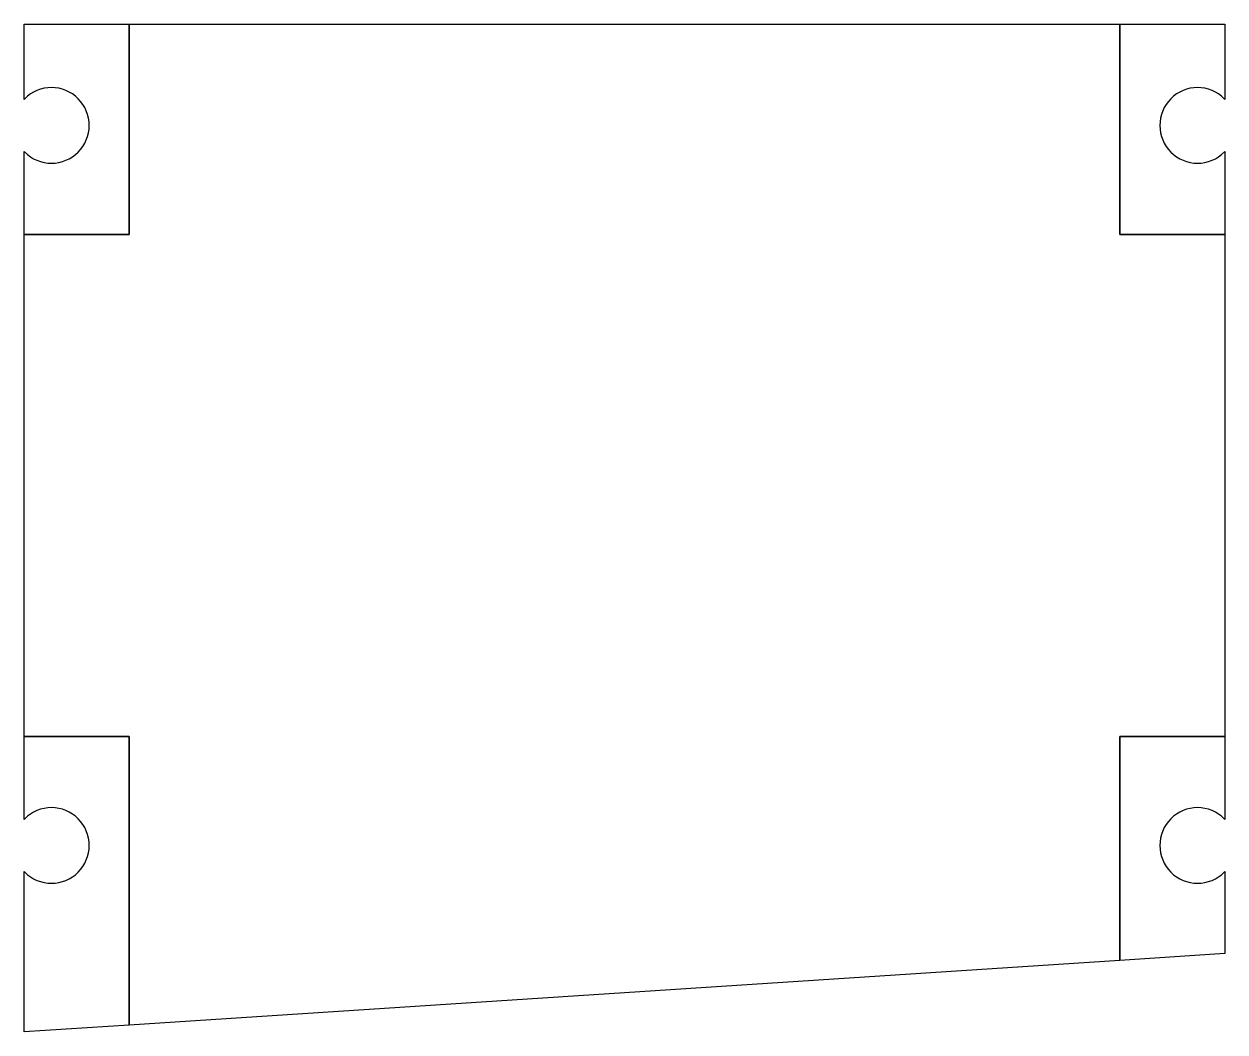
# Model space of a CAD drawing. Header units: millimetres. Extents: x 5 to 148, y 5 to 125.
import ezdxf

# ---------------------------------------------------------------- set-up
doc = ezdxf.new("R2010")
doc.units = ezdxf.units.MM
doc.layers.add('5_OUTLINE_TRIMMED', color=7, linetype='Continuous')
doc.layers.add('TRIM_REGIONS', color=7, linetype='Continuous')

msp = doc.modelspace()

# ---------------------------------------------------------------- linework, layer by layer
at = {"layer": '5_OUTLINE_TRIMMED'}
msp.add_lwpolyline([(17.525, 5.816), (17.525, 40.193), (5, 40.193), (5, 99.923), (17.525, 99.923), (17.525, 124.997), (135.525, 124.997), (135.525, 99.923), (148.05, 99.923), (148.05, 40.193), (135.525, 40.193), (135.525, 13.512)], close=True, dxfattribs=at)
at = {"layer": 'TRIM_REGIONS'}
for points in [[(5, 109.836), (5.408, 109.45), (5.763, 109.187), (6.142, 108.96), (6.541, 108.772), (6.957, 108.623), (7.385, 108.515), (7.822, 108.451), (8.263, 108.429), (8.704, 108.451), (9.141, 108.515), (9.569, 108.623), (9.985, 108.772), (10.384, 108.96), (10.763, 109.187), (11.118, 109.45), (11.445, 109.747), (11.742, 110.074), (12.005, 110.429), (12.232, 110.808), (12.42, 111.207), (12.569, 111.623), (12.677, 112.051), (12.741, 112.488), (12.763, 112.929), (12.741, 113.37), (12.677, 113.807), (12.569, 114.235), (12.42, 114.651), (12.232, 115.05), (12.005, 115.429), (11.742, 115.784), (11.445, 116.111), (11.118, 116.408), (10.763, 116.671), (10.384, 116.898), (9.985, 117.086), (9.569, 117.235), (9.141, 117.343), (8.704, 117.407), (8.263, 117.429), (7.822, 117.407), (7.385, 117.343), (6.957, 117.235), (6.541, 117.086), (6.142, 116.898), (5.763, 116.671), (5.408, 116.408), (5, 116.022), (5.007, 124.997), (17.525, 124.997), (17.525, 99.923), (5, 99.923)], [(148.043, 124.997), (148.05, 116.023), (147.643, 116.408), (147.288, 116.671), (146.909, 116.898), (146.51, 117.086), (146.094, 117.235), (145.666, 117.343), (145.229, 117.407), (144.788, 117.429), (144.347, 117.407), (143.91, 117.343), (143.482, 117.235), (143.066, 117.086), (142.667, 116.898), (142.288, 116.671), (141.933, 116.408), (141.606, 116.111), (141.309, 115.784), (141.046, 115.429), (140.819, 115.05), (140.631, 114.651), (140.482, 114.235), (140.374, 113.807), (140.31, 113.37), (140.288, 112.929), (140.31, 112.488), (140.374, 112.051), (140.482, 111.623), (140.631, 111.207), (140.819, 110.808), (141.046, 110.429), (141.309, 110.074), (141.606, 109.747), (141.933, 109.45), (142.288, 109.187), (142.667, 108.96), (143.066, 108.772), (143.482, 108.623), (143.91, 108.515), (144.347, 108.451), (144.788, 108.429), (145.229, 108.451), (145.666, 108.515), (146.094, 108.623), (146.51, 108.772), (146.909, 108.96), (147.288, 109.187), (147.643, 109.45), (148.05, 109.835), (148.05, 99.923), (135.525, 99.923), (135.525, 124.997)], [(5.007, 5), (5, 24.111), (5.408, 23.725), (5.763, 23.462), (6.142, 23.235), (6.541, 23.047), (6.957, 22.898), (7.385, 22.79), (7.822, 22.726), (8.263, 22.704), (8.704, 22.726), (9.141, 22.79), (9.569, 22.898), (9.985, 23.047), (10.384, 23.235), (10.763, 23.462), (11.118, 23.725), (11.445, 24.022), (11.742, 24.349), (12.005, 24.704), (12.232, 25.083), (12.42, 25.482), (12.569, 25.898), (12.677, 26.326), (12.741, 26.763), (12.763, 27.204), (12.741, 27.645), (12.677, 28.082), (12.569, 28.51), (12.42, 28.926), (12.232, 29.325), (12.005, 29.704), (11.742, 30.059), (11.445, 30.386), (11.118, 30.683), (10.763, 30.946), (10.384, 31.173), (9.985, 31.361), (9.569, 31.51), (9.141, 31.618), (8.704, 31.682), (8.263, 31.704), (7.822, 31.682), (7.385, 31.618), (6.957, 31.51), (6.541, 31.361), (6.142, 31.173), (5.763, 30.946), (5.408, 30.683), (5, 30.297), (5, 40.193), (17.525, 40.193), (17.525, 5.816)], [(148.05, 30.298), (147.643, 30.683), (147.288, 30.946), (146.909, 31.173), (146.51, 31.361), (146.094, 31.51), (145.666, 31.618), (145.229, 31.682), (144.788, 31.704), (144.347, 31.682), (143.91, 31.618), (143.482, 31.51), (143.066, 31.361), (142.667, 31.173), (142.288, 30.946), (141.933, 30.683), (141.606, 30.386), (141.309, 30.059), (141.046, 29.704), (140.819, 29.325), (140.631, 28.926), (140.482, 28.51), (140.374, 28.082), (140.31, 27.645), (140.288, 27.204), (140.31, 26.763), (140.374, 26.326), (140.482, 25.898), (140.631, 25.482), (140.819, 25.083), (141.046, 24.704), (141.309, 24.349), (141.606, 24.022), (141.933, 23.725), (142.288, 23.462), (142.667, 23.235), (143.066, 23.047), (143.482, 22.898), (143.91, 22.79), (144.347, 22.726), (144.788, 22.704), (145.229, 22.726), (145.666, 22.79), (146.094, 22.898), (146.51, 23.047), (146.909, 23.235), (147.288, 23.462), (147.643, 23.725), (148.05, 24.11), (148.044, 14.328), (135.525, 13.512), (135.525, 40.193), (148.05, 40.193)]]:
    msp.add_lwpolyline(points, close=True, dxfattribs=at)

doc.saveas('drawing.dxf')
